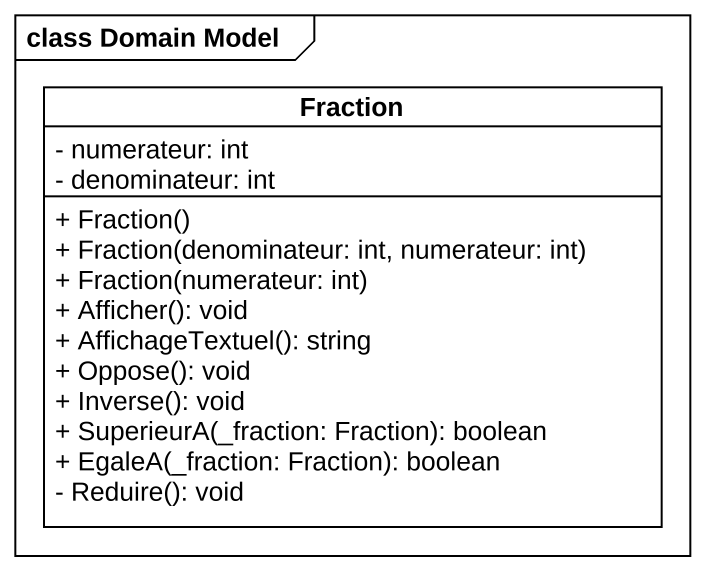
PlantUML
@startuml
mainframe class Domain Model
hide circle
hide empty members
skinparam classAttributeIconSize 0
class Fraction {
  - numerateur: int
  - denominateur: int
  + Fraction()
  + Fraction(denominateur: int, numerateur: int)
  + Fraction(numerateur: int)
  + Afficher(): void
  + AffichageTextuel(): string
  + Oppose(): void
  + Inverse(): void
  + SuperieurA(_fraction: Fraction): boolean
  + EgaleA(_fraction: Fraction): boolean
  - Reduire(): void
}
@enduml
